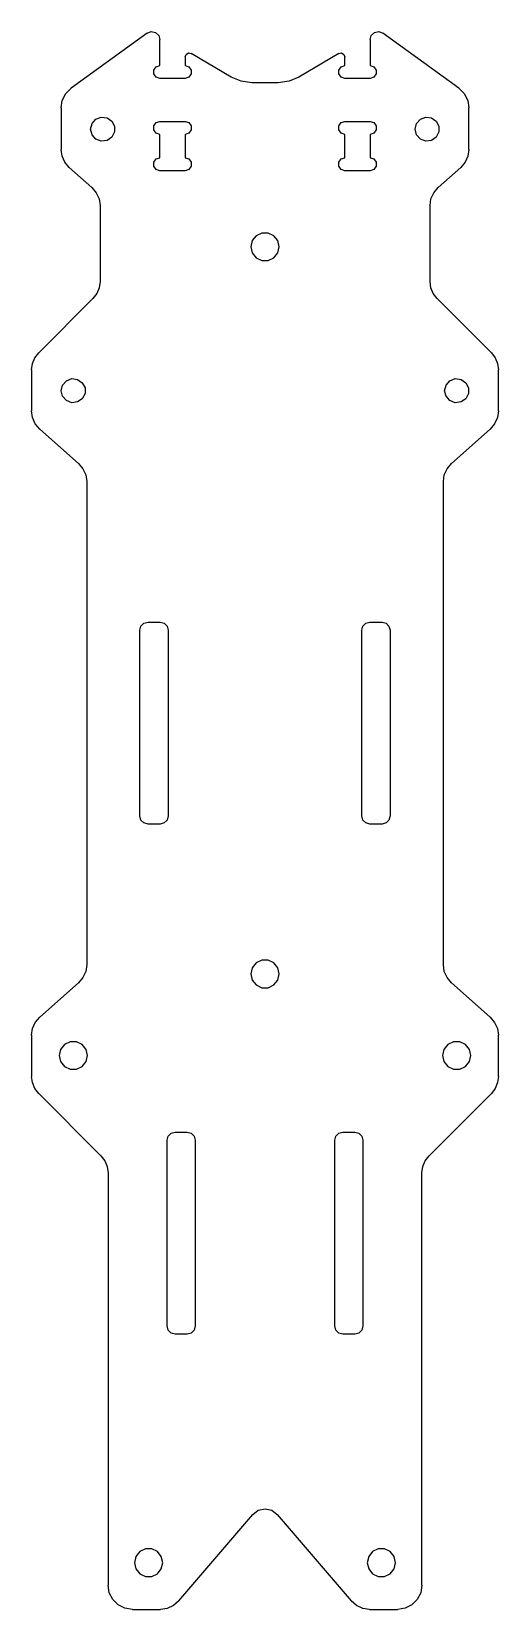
# Model space of a CAD drawing. Header units: millimetres. Extents: x 5 to 63, y 5 to 200.
import ezdxf

# ---------------------------------------------------------------- set-up
doc = ezdxf.new("R2010")
doc.units = ezdxf.units.MM
doc.layers.add('Top_plate_2p5mm', color=7, linetype='CONTINUOUS')

msp = doc.modelspace()

# ---------------------------------------------------------------- linework, layer by layer
at = {"layer": 'Top_plate_2p5mm'}
for p, q in [((19.3, 200.25), (9.89, 193.41)), ((19.3, 200.25), (19.81, 200.44)), ((19.81, 200.44), (20.34, 200.34)), ((20.34, 200.34), (20.74, 199.97)), ((20.74, 199.97), (20.89, 199.45)), ((20.89, 196.23), (20.89, 199.45)), ((46.89, 199.45), (47.04, 199.97)), ((46.89, 199.45), (46.89, 196.23)), ((47.04, 199.97), (47.43, 200.34)), ((47.43, 200.34), (47.97, 200.44)), ((47.97, 200.44), (48.48, 200.25)), ((57.89, 193.41), (48.48, 200.25)), ((24.01, 197.3), (24.13, 197.62)), ((24.13, 197.62), (24.43, 197.79)), ((24.43, 197.79), (24.76, 197.73)), ((29.69, 194.8), (24.76, 197.73)), ((43.01, 197.73), (38.09, 194.8)), ((43.01, 197.73), (43.35, 197.79)), ((43.35, 197.79), (43.65, 197.62)), ((43.65, 197.62), (43.77, 197.3)), ((20.13, 195.68), (20.42, 196.08)), ((20.13, 195.19), (20.13, 195.68)), ((20.42, 196.08), (20.89, 196.23)), ((24.01, 197.3), (24.01, 196.23)), ((24.01, 196.23), (24.48, 196.08)), ((24.48, 196.08), (24.77, 195.68)), ((24.77, 195.68), (24.77, 195.19)), ((43.01, 195.68), (43.3, 196.08)), ((43.01, 195.19), (43.01, 195.68)), ((43.3, 196.08), (43.77, 196.23)), ((43.77, 196.23), (43.77, 197.3)), ((46.89, 196.23), (47.36, 196.08)), ((47.36, 196.08), (47.65, 195.68)), ((47.65, 195.68), (47.65, 195.19)), ((20.42, 194.79), (20.13, 195.19)), ((20.89, 194.63), (20.42, 194.79)), ((24.01, 194.63), (20.89, 194.63)), ((24.48, 194.79), (24.01, 194.63)), ((24.77, 195.19), (24.48, 194.79)), ((30.92, 194.28), (29.69, 194.8)), ((32.24, 194.1), (30.92, 194.28)), ((35.53, 194.1), (32.24, 194.1)), ((36.86, 194.28), (35.53, 194.1)), ((38.09, 194.8), (36.86, 194.28)), ((43.3, 194.79), (43.01, 195.19)), ((43.77, 194.63), (43.3, 194.79)), ((46.89, 194.63), (43.77, 194.63)), ((47.36, 194.79), (46.89, 194.63)), ((47.65, 195.19), (47.36, 194.79)), ((8.65, 190.98), (8.8, 191.91)), ((8.8, 191.91), (9.22, 192.75)), ((9.22, 192.75), (9.89, 193.41)), ((57.89, 193.41), (58.55, 192.75)), ((58.55, 192.75), (58.98, 191.91)), ((58.98, 191.91), (59.13, 190.98)), ((8.65, 190.98), (8.65, 185.85)), ((12.48, 189.06), (12.96, 189.6)), ((12.96, 189.6), (13.63, 189.85)), ((13.63, 189.85), (14.34, 189.77)), ((14.34, 189.77), (14.93, 189.36)), ((52.64, 189.06), (53.12, 189.6)), ((53.12, 189.6), (53.79, 189.85)), ((53.79, 189.85), (54.5, 189.77)), ((54.5, 189.77), (55.09, 189.36)), ((59.13, 185.85), (59.13, 190.98)), ((12.31, 188.36), (12.48, 189.06)), ((12.48, 187.67), (12.31, 188.36)), ((12.96, 187.13), (12.48, 187.67)), ((14.93, 189.36), (15.26, 188.72)), ((15.26, 188.01), (14.93, 187.37)), ((15.26, 188.72), (15.26, 188.01)), ((20.13, 188.76), (20.42, 189.16)), ((20.13, 188.27), (20.13, 188.76)), ((20.42, 187.87), (20.13, 188.27)), ((20.42, 189.16), (20.89, 189.31)), ((20.89, 187.71), (20.42, 187.87)), ((20.89, 189.31), (24.01, 189.31)), ((20.89, 184.81), (20.89, 187.71)), ((24.01, 189.31), (24.48, 189.16)), ((24.48, 187.87), (24.01, 187.71)), ((24.01, 187.71), (24.01, 184.81)), ((24.48, 189.16), (24.77, 188.76)), ((24.77, 188.27), (24.48, 187.87)), ((24.77, 188.76), (24.77, 188.27)), ((43.01, 188.76), (43.3, 189.16)), ((43.01, 188.27), (43.01, 188.76)), ((43.3, 187.87), (43.01, 188.27)), ((43.3, 189.16), (43.77, 189.31)), ((43.77, 187.71), (43.3, 187.87)), ((43.77, 189.31), (46.89, 189.31)), ((43.77, 184.81), (43.77, 187.71)), ((46.89, 189.31), (47.36, 189.16)), ((47.36, 187.87), (46.89, 187.71)), ((46.89, 187.71), (46.89, 184.81)), ((47.36, 189.16), (47.65, 188.76)), ((47.65, 188.27), (47.36, 187.87)), ((47.65, 188.76), (47.65, 188.27)), ((52.47, 188.36), (52.64, 189.06)), ((52.64, 187.67), (52.47, 188.36)), ((53.12, 187.13), (52.64, 187.67)), ((55.09, 189.36), (55.42, 188.72)), ((55.42, 188.01), (55.09, 187.37)), ((55.42, 188.72), (55.42, 188.01)), ((8.77, 185.02), (8.65, 185.85)), ((13.63, 186.88), (12.96, 187.13)), ((14.34, 186.96), (13.63, 186.88)), ((14.93, 187.37), (14.34, 186.96)), ((53.79, 186.88), (53.12, 187.13)), ((54.5, 186.96), (53.79, 186.88)), ((55.09, 187.37), (54.5, 186.96)), ((59.13, 185.85), (59.01, 185.02)), ((9.11, 184.25), (8.77, 185.02)), ((9.66, 183.61), (9.11, 184.25)), ((20.13, 184.26), (20.42, 184.66)), ((20.13, 183.77), (20.13, 184.26)), ((20.42, 183.37), (20.13, 183.77)), ((20.42, 184.66), (20.89, 184.81)), ((24.01, 184.81), (24.48, 184.66)), ((24.48, 184.66), (24.77, 184.26)), ((24.77, 183.77), (24.48, 183.37)), ((24.77, 184.26), (24.77, 183.77)), ((43.01, 184.26), (43.3, 184.66)), ((43.01, 183.77), (43.01, 184.26)), ((43.3, 183.37), (43.01, 183.77)), ((43.3, 184.66), (43.77, 184.81)), ((46.89, 184.81), (47.36, 184.66)), ((47.36, 184.66), (47.65, 184.26)), ((47.65, 183.77), (47.36, 183.37)), ((47.65, 184.26), (47.65, 183.77)), ((58.66, 184.25), (58.12, 183.61)), ((59.01, 185.02), (58.66, 184.25)), ((9.66, 183.61), (12.46, 181.12)), ((20.89, 183.21), (20.42, 183.37)), ((24.01, 183.21), (20.89, 183.21)), ((24.48, 183.37), (24.01, 183.21)), ((43.77, 183.21), (43.3, 183.37)), ((46.89, 183.21), (43.77, 183.21)), ((47.36, 183.37), (46.89, 183.21)), ((55.32, 181.12), (58.12, 183.61)), ((12.46, 181.12), (13.01, 180.48)), ((13.01, 180.48), (13.35, 179.71)), ((54.43, 179.71), (54.77, 180.48)), ((54.77, 180.48), (55.32, 181.12)), ((13.35, 179.71), (13.47, 178.88)), ((13.47, 178.88), (13.47, 169.49)), ((54.31, 178.88), (54.43, 179.71)), ((54.31, 169.49), (54.31, 178.88)), ((32.31, 174.55), (32.14, 173.79)), ((32.8, 175.16), (32.31, 174.55)), ((33.5, 175.49), (32.8, 175.16)), ((34.28, 175.49), (33.5, 175.49)), ((34.98, 175.16), (34.28, 175.49)), ((35.46, 174.55), (34.98, 175.16)), ((35.64, 173.79), (35.46, 174.55)), ((32.14, 173.79), (32.31, 173.03)), ((32.31, 173.03), (32.8, 172.42)), ((32.8, 172.42), (33.5, 172.08)), ((33.5, 172.08), (34.28, 172.08)), ((34.28, 172.08), (34.98, 172.42)), ((34.98, 172.42), (35.46, 173.03)), ((35.46, 173.03), (35.64, 173.79)), ((13.37, 168.71), (13.07, 167.99)), ((13.47, 169.49), (13.37, 168.71)), ((54.41, 168.71), (54.31, 169.49)), ((54.71, 167.99), (54.41, 168.71)), ((12.59, 167.37), (5.88, 160.65)), ((13.07, 167.99), (12.59, 167.37)), ((55.19, 167.37), (54.71, 167.99)), ((61.9, 160.65), (55.19, 167.37)), ((5.4, 160.03), (5.88, 160.65)), ((61.9, 160.65), (62.37, 160.03)), ((5, 158.53), (5.1, 159.31)), ((5, 158.53), (5, 153.45)), ((5.1, 159.31), (5.4, 160.03)), ((62.37, 160.03), (62.67, 159.31)), ((62.67, 159.31), (62.78, 158.53)), ((62.78, 153.45), (62.78, 158.53)), ((8.66, 155.96), (8.83, 156.66)), ((8.83, 156.66), (9.31, 157.19)), ((9.31, 157.19), (9.98, 157.45)), ((9.98, 157.45), (10.69, 157.36)), ((10.69, 157.36), (11.28, 156.95)), ((11.28, 156.95), (11.62, 156.32)), ((56.11, 155.96), (56.29, 156.66)), ((56.29, 156.66), (56.76, 157.19)), ((56.76, 157.19), (57.43, 157.45)), ((57.43, 157.45), (58.15, 157.36)), ((58.15, 157.36), (58.74, 156.95)), ((58.74, 156.95), (59.07, 156.32)), ((8.83, 155.26), (8.66, 155.96)), ((9.31, 154.73), (8.83, 155.26)), ((9.98, 154.47), (9.31, 154.73)), ((10.69, 154.56), (9.98, 154.47)), ((11.28, 154.97), (10.69, 154.56)), ((11.62, 155.6), (11.28, 154.97)), ((11.62, 156.32), (11.62, 155.6)), ((56.29, 155.26), (56.11, 155.96)), ((56.76, 154.73), (56.29, 155.26)), ((57.43, 154.47), (56.76, 154.73)), ((58.15, 154.56), (57.43, 154.47)), ((58.74, 154.97), (58.15, 154.56)), ((59.07, 155.6), (58.74, 154.97)), ((59.07, 156.32), (59.07, 155.6)), ((5.12, 152.62), (5, 153.45)), ((5.46, 151.85), (5.12, 152.62)), ((62.66, 152.62), (62.31, 151.85)), ((62.78, 153.45), (62.66, 152.62)), ((6.01, 151.21), (5.46, 151.85)), ((6.01, 151.21), (10.81, 146.95)), ((56.97, 146.95), (61.77, 151.21)), ((62.31, 151.85), (61.77, 151.21)), ((10.81, 146.95), (11.36, 146.3)), ((56.42, 146.3), (56.97, 146.95)), ((11.36, 146.3), (11.7, 145.54)), ((11.7, 145.54), (11.82, 144.7)), ((11.82, 144.7), (11.82, 84.87)), ((55.96, 144.7), (56.07, 145.54)), ((55.96, 84.87), (55.96, 144.7)), ((56.07, 145.54), (56.42, 146.3)), ((18.54, 126.78), (18.91, 127.15)), ((18.91, 127.15), (19.41, 127.28)), ((19.41, 127.28), (20.91, 127.28)), ((20.91, 127.28), (21.41, 127.15)), ((21.41, 127.15), (21.77, 126.78)), ((46, 126.78), (46.37, 127.15)), ((46.37, 127.15), (46.87, 127.28)), ((46.87, 127.28), (48.37, 127.28)), ((48.37, 127.28), (48.87, 127.15)), ((48.87, 127.15), (49.23, 126.78)), ((18.41, 126.28), (18.54, 126.78)), ((18.41, 103.28), (18.41, 126.28)), ((21.77, 126.78), (21.91, 126.28)), ((21.91, 126.28), (21.91, 103.28)), ((45.87, 126.28), (46, 126.78)), ((45.87, 103.28), (45.87, 126.28)), ((49.23, 126.78), (49.37, 126.28)), ((49.37, 126.28), (49.37, 103.28)), ((18.54, 102.78), (18.41, 103.28)), ((18.91, 102.42), (18.54, 102.78)), ((19.41, 102.28), (18.91, 102.42)), ((20.91, 102.28), (19.41, 102.28)), ((21.41, 102.42), (20.91, 102.28)), ((21.77, 102.78), (21.41, 102.42)), ((21.91, 103.28), (21.77, 102.78)), ((46, 102.78), (45.87, 103.28)), ((46.37, 102.42), (46, 102.78)), ((46.87, 102.28), (46.37, 102.42)), ((48.37, 102.28), (46.87, 102.28)), ((48.87, 102.42), (48.37, 102.28)), ((49.23, 102.78), (48.87, 102.42)), ((49.37, 103.28), (49.23, 102.78)), ((11.82, 84.87), (11.7, 84.03)), ((32.31, 84.47), (32.14, 83.71)), ((32.8, 85.08), (32.31, 84.47)), ((33.5, 85.42), (32.8, 85.08)), ((34.28, 85.42), (33.5, 85.42)), ((34.98, 85.08), (34.28, 85.42)), ((35.46, 84.47), (34.98, 85.08)), ((35.64, 83.71), (35.46, 84.47)), ((56.07, 84.03), (55.96, 84.87)), ((10.81, 82.62), (6.01, 78.36)), ((11.36, 83.26), (10.81, 82.62)), ((11.7, 84.03), (11.36, 83.26)), ((32.14, 83.71), (32.31, 82.96)), ((32.31, 82.96), (32.8, 82.35)), ((32.8, 82.35), (33.5, 82.01)), ((34.28, 82.01), (34.98, 82.35)), ((34.98, 82.35), (35.46, 82.96)), ((35.46, 82.96), (35.64, 83.71)), ((56.42, 83.26), (56.07, 84.03)), ((56.97, 82.62), (56.42, 83.26)), ((61.77, 78.36), (56.97, 82.62)), ((33.5, 82.01), (34.28, 82.01)), ((5.46, 77.72), (6.01, 78.36)), ((61.77, 78.36), (62.31, 77.72)), ((5, 76.12), (5.12, 76.95)), ((5.12, 76.95), (5.46, 77.72)), ((62.31, 77.72), (62.66, 76.95)), ((62.66, 76.95), (62.78, 76.12)), ((5, 76.12), (5, 71.03)), ((8.58, 74.37), (8.41, 73.61)), ((9.07, 74.98), (8.58, 74.37)), ((9.77, 75.31), (9.07, 74.98)), ((10.55, 75.31), (9.77, 75.31)), ((11.25, 74.98), (10.55, 75.31)), ((11.74, 74.37), (11.25, 74.98)), ((11.91, 73.61), (11.74, 74.37)), ((56.04, 74.37), (55.86, 73.61)), ((56.52, 74.98), (56.04, 74.37)), ((57.22, 75.31), (56.52, 74.98)), ((58, 75.31), (57.22, 75.31)), ((58.71, 74.98), (58, 75.31)), ((59.19, 74.37), (58.71, 74.98)), ((59.36, 73.61), (59.19, 74.37)), ((62.78, 71.03), (62.78, 76.12)), ((8.41, 73.61), (8.58, 72.85)), ((8.58, 72.85), (9.07, 72.24)), ((11.25, 72.24), (11.74, 72.85)), ((11.74, 72.85), (11.91, 73.61)), ((55.86, 73.61), (56.04, 72.85)), ((56.04, 72.85), (56.52, 72.24)), ((58.71, 72.24), (59.19, 72.85)), ((59.19, 72.85), (59.36, 73.61)), ((5.1, 70.26), (5, 71.03)), ((9.07, 72.24), (9.77, 71.9)), ((9.77, 71.9), (10.55, 71.9)), ((10.55, 71.9), (11.25, 72.24)), ((56.52, 72.24), (57.22, 71.9)), ((57.22, 71.9), (58, 71.9)), ((58, 71.9), (58.71, 72.24)), ((62.78, 71.03), (62.67, 70.26)), ((5.4, 69.53), (5.1, 70.26)), ((5.88, 68.91), (5.4, 69.53)), ((5.88, 68.91), (13.59, 61.2)), ((54.19, 61.2), (61.9, 68.91)), ((62.37, 69.53), (61.9, 68.91)), ((62.67, 70.26), (62.37, 69.53)), ((21.76, 63.11), (21.9, 63.61)), ((21.76, 40.11), (21.76, 63.11)), ((21.9, 63.61), (22.26, 63.98)), ((22.26, 63.98), (22.76, 64.11)), ((22.76, 64.11), (24.26, 64.11)), ((24.26, 64.11), (24.76, 63.98)), ((24.76, 63.98), (25.13, 63.61)), ((25.13, 63.61), (25.26, 63.11)), ((25.26, 63.11), (25.26, 40.11)), ((42.51, 63.11), (42.65, 63.61)), ((42.51, 40.11), (42.51, 63.11)), ((42.65, 63.61), (43.01, 63.98)), ((43.01, 63.98), (43.51, 64.11)), ((43.51, 64.11), (45.01, 64.11)), ((45.01, 64.11), (45.51, 63.98)), ((45.51, 63.98), (45.88, 63.61)), ((45.88, 63.61), (46.01, 63.11)), ((46.01, 63.11), (46.01, 40.11)), ((13.59, 61.2), (14.07, 60.58)), ((53.71, 60.58), (54.19, 61.2)), ((14.07, 60.58), (14.37, 59.86)), ((14.37, 59.86), (14.47, 59.08)), ((14.47, 59.08), (14.47, 8)), ((53.31, 59.08), (53.41, 59.86)), ((53.31, 8), (53.31, 59.08)), ((53.41, 59.86), (53.71, 60.58)), ((21.9, 39.61), (21.76, 40.11)), ((22.26, 39.24), (21.9, 39.61)), ((22.76, 39.11), (22.26, 39.24)), ((24.26, 39.11), (22.76, 39.11)), ((24.76, 39.24), (24.26, 39.11)), ((25.13, 39.61), (24.76, 39.24)), ((25.26, 40.11), (25.13, 39.61)), ((42.65, 39.61), (42.51, 40.11)), ((43.01, 39.24), (42.65, 39.61)), ((43.51, 39.11), (43.01, 39.24)), ((45.01, 39.11), (43.51, 39.11)), ((45.51, 39.24), (45.01, 39.11)), ((45.88, 39.61), (45.51, 39.24)), ((46.01, 40.11), (45.88, 39.61)), ((23.23, 6.05), (32.37, 16.78)), ((32.37, 16.78), (33.05, 17.3)), ((33.05, 17.3), (33.89, 17.48)), ((33.89, 17.48), (34.73, 17.3)), ((34.73, 17.3), (35.41, 16.78)), ((35.41, 16.78), (44.55, 6.05)), ((18.39, 12.16), (17.9, 11.55)), ((19.09, 12.5), (18.39, 12.16)), ((19.87, 12.5), (19.09, 12.5)), ((20.57, 12.16), (19.87, 12.5)), ((21.05, 11.55), (20.57, 12.16)), ((47.21, 12.16), (46.72, 11.55)), ((47.91, 12.5), (47.21, 12.16)), ((48.69, 12.5), (47.91, 12.5)), ((49.39, 12.16), (48.69, 12.5)), ((49.88, 11.55), (49.39, 12.16)), ((17.9, 11.55), (17.73, 10.79)), ((17.73, 10.79), (17.9, 10.03)), ((17.9, 10.03), (18.39, 9.42)), ((20.57, 9.42), (21.05, 10.03)), ((21.23, 10.79), (21.05, 11.55)), ((21.05, 10.03), (21.23, 10.79)), ((46.72, 11.55), (46.55, 10.79)), ((46.55, 10.79), (46.72, 10.03)), ((46.72, 10.03), (47.21, 9.42)), ((49.39, 9.42), (49.88, 10.03)), ((50.05, 10.79), (49.88, 11.55)), ((49.88, 10.03), (50.05, 10.79)), ((14.62, 7.07), (14.47, 8)), ((18.39, 9.42), (19.09, 9.09)), ((19.09, 9.09), (19.87, 9.09)), ((19.87, 9.09), (20.57, 9.42)), ((47.21, 9.42), (47.91, 9.09)), ((47.91, 9.09), (48.69, 9.09)), ((48.69, 9.09), (49.39, 9.42)), ((53.31, 8), (53.16, 7.07)), ((15.04, 6.24), (14.62, 7.07)), ((15.71, 5.57), (15.04, 6.24)), ((23.23, 6.05), (22.58, 5.49)), ((45.2, 5.49), (44.55, 6.05)), ((52.73, 6.24), (52.07, 5.57)), ((53.16, 7.07), (52.73, 6.24)), ((16.54, 5.15), (15.71, 5.57)), ((17.47, 5), (16.54, 5.15)), ((17.47, 5), (20.94, 5)), ((21.8, 5.12), (20.94, 5)), ((22.58, 5.49), (21.8, 5.12)), ((45.98, 5.12), (45.2, 5.49)), ((46.83, 5), (45.98, 5.12)), ((46.83, 5), (50.31, 5)), ((51.23, 5.15), (50.31, 5)), ((52.07, 5.57), (51.23, 5.15))]:
    msp.add_line(p, q, dxfattribs=at)

doc.saveas('drawing.dxf')
